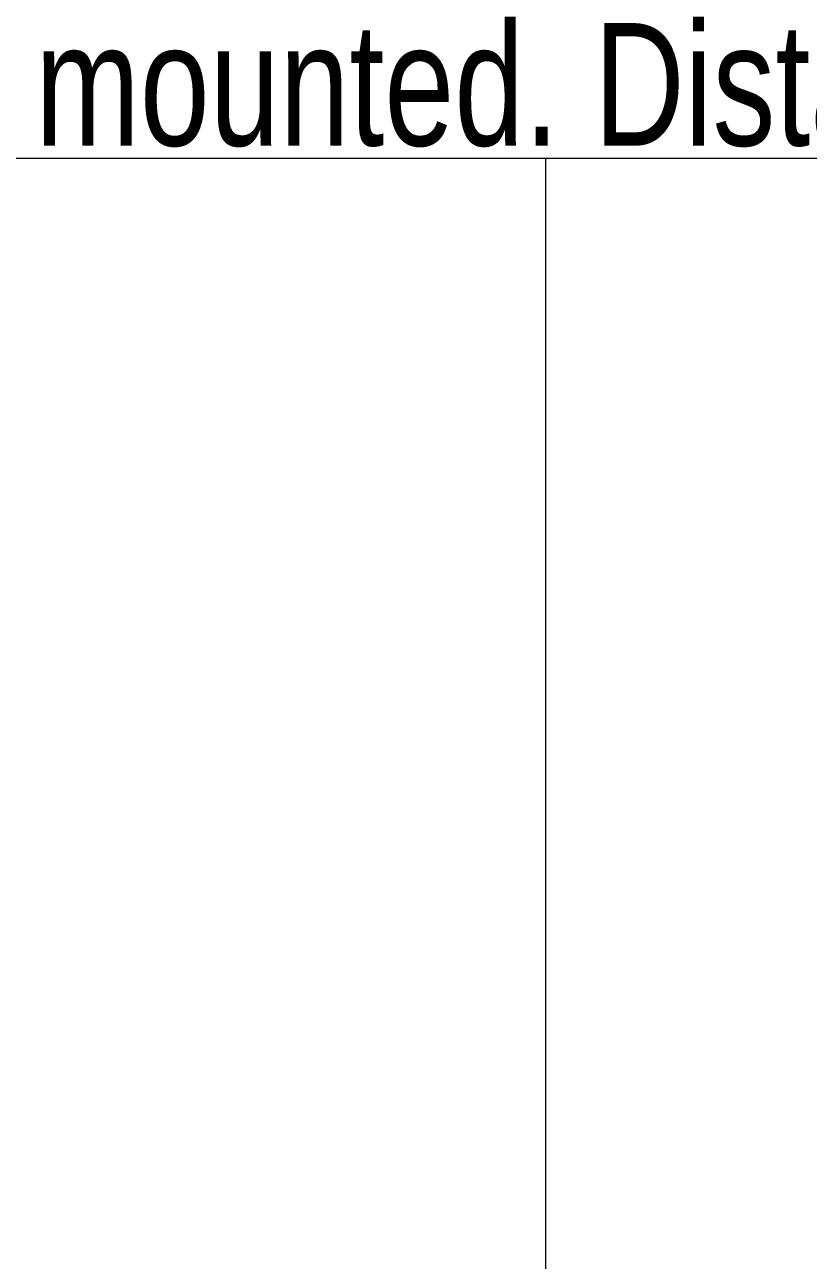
# Model space of a CAD drawing. Header units: metres. Extents: x 75097 to 220695, y -1557923 to -1361206.
# Drawn here: x 112779 to 113338, y -1445534 to -1444652 of the extents above; entities that cross this region are included whole.
import ezdxf

# ---------------------------------------------------------------- set-up
doc = ezdxf.new("R2010")
doc.units = ezdxf.units.M
doc.layers.get('0').update_dxf_attribs({"lineweight": 0})
for name, color, linetype, lineweight in [('A-100 - Copy$0$Medical Equipment and Furniture', 8, 'Continuous', 0), ('A-100 - Copy$0$NEW Wall', 8, 'Continuous', 5), ('A-100 - Copy$0$Walls', 8, 'Continuous', 0)]:
    doc.layers.add(name, color=color, linetype=linetype, lineweight=lineweight)
doc.styles.add('A-100 - Copy$0$X3G_ENTITY_257CFD', font='swisscl.ttf', dxfattribs={"height": 200})

# ---------------------------------------------------------------- blocks, each defined once
blk = doc.blocks.new('*X118')
for p, q in [((13, 1), (13, 1)), ((13, 1), (13, 1)), ((13, 1), (13, 1)), ((13, 1), (13, 1)), ((13, 1), (13, 1)), ((13, 1), (13, 1)), ((13, 1), (13, 1)), ((13, 1), (13, 1)), ((13, 1), (13, 1)), ((13, 1), (13, 1)), ((13, 1), (13, 1)), ((13, 1), (13, 1)), ((13, 1), (13, 1)), ((13, 1), (13, 1)), ((13, 1), (13, 1)), ((13, 1), (14, 1)), ((13, 1), (14, 1)), ((13, 1), (14, 1)), ((13, 1), (13, 1)), ((13, 1), (13, 1)), ((13, 1), (13, 1)), ((13, 1), (13, 1)), ((13, 1), (13, 1)), ((13, 1), (13, 1)), ((13, 1), (13, 1)), ((13, 1), (13, 1)), ((13, 1), (13, 1)), ((13, 1), (13, 1)), ((13, 1), (13, 1)), ((13, 1), (13, 1)), ((13, 1), (13, 1)), ((13, 1), (13, 1)), ((13, 1), (13, 1)), ((13, 1), (13, 1)), ((13, 1), (13, 1)), ((13, 1), (13, 1)), ((13, 1), (13, 1)), ((13, 1), (13, 1)), ((13, 1), (13, 1)), ((13, 1), (13, 1)), ((13, 1), (13, 1)), ((13, 1), (13, 1)), ((13, 1), (13, 1)), ((13, 1), (13, 1)), ((13, 1), (13, 1)), ((13, 1), (13, 1)), ((13, 1), (13, 1)), ((13, 1), (13, 1)), ((13, 1), (13, 1)), ((13, 1), (13, 1)), ((13, 1), (13, 1)), ((13, 1), (13, 1)), ((13, 1), (13, 1)), ((13, 1), (13, 1)), ((13, 1), (13, 1)), ((13, 1), (13, 1)), ((13, 1), (13, 1)), ((13, 1), (13, 1)), ((13, 1), (13, 1)), ((13, 1), (13, 1)), ((13, 1), (13, 1)), ((13, 1), (13, 1)), ((13, 1), (13, 1)), ((13, 1), (13, 1)), ((13, 1), (13, 1)), ((13, 1), (13, 1)), ((13, 1), (13, 1)), ((13, 1), (13, 1)), ((13, 1), (13, 1)), ((13, 1), (13, 1)), ((13, 1), (13, 1)), ((13, 1), (13, 1)), ((13, 1), (13, 1)), ((13, 1), (13, 1)), ((13, 1), (13, 1)), ((13, 1), (13, 1)), ((13, 1), (13, 1)), ((13, 1), (13, 1)), ((13, 1), (13, 1)), ((13, 1), (13, 1)), ((13, 1), (13, 1)), ((13, 1), (13, 1)), ((13, 1), (13, 1)), ((13, 1), (13, 1)), ((13, 1), (13, 1)), ((13, 1), (13, 1)), ((13, 1), (13, 1)), ((13, 1), (13, 1)), ((13, 1), (13, 1)), ((13, 1), (13, 1)), ((13, 1), (13, 1)), ((13, 1), (13, 1)), ((13, 1), (13, 1)), ((13, 1), (13, 1)), ((13, 1), (13, 1)), ((13, 1), (13, 1)), ((13, 1), (13, 1)), ((13, 1), (13, 1)), ((13, 1), (13, 1)), ((13, 1), (13, 1)), ((13, 1), (13, 1)), ((13, 1), (13, 1)), ((13, 1), (13, 1)), ((13, 1), (13, 1)), ((13, 1), (13, 1)), ((13, 1), (13, 1)), ((13, 1), (13, 1)), ((13, 1), (13, 1)), ((13, 1), (13, 1)), ((13, 1), (13, 1)), ((13, 1), (13, 1)), ((13, 1), (13, 1)), ((13, 1), (13, 1)), ((13, 1), (13, 1)), ((13, 1), (13, 1)), ((13, 1), (13, 1)), ((13, 1), (13, 1)), ((13, 1), (13, 1)), ((13, 1), (13, 1)), ((13, 1), (13, 1)), ((13, 1), (13, 1)), ((13, 1), (13, 1)), ((13, 1), (13, 1)), ((13, 1), (14, 1)), ((13, 0), (13, 0)), ((13, 0), (13, 0)), ((13, 0), (13, 0)), ((13, 0), (13, 0)), ((13, 0), (13, 0)), ((13, 0), (13, 0)), ((13, 0), (13, 0)), ((13, 0), (13, 0)), ((13, 0), (13, 0)), ((13, 0), (13, 0)), ((13, 0), (13, 0)), ((13, 0), (13, 0)), ((13, 0), (13, 0)), ((13, 0), (13, 0)), ((13, 0), (13, 0)), ((13, 0), (13, 0)), ((13, 0), (13, 0)), ((13, 0), (13, 0)), ((13, 0), (13, 0)), ((13, 0), (13, 0)), ((13, 0), (13, 0)), ((13, 0), (13, 0)), ((13, 0), (13, 0)), ((13, 0), (13, 0)), ((13, 0), (13, 0)), ((13, 0), (13, 0)), ((13, 0), (13, 0)), ((13, 0), (13, 0)), ((13, 0), (13, 0)), ((13, 0), (13, 0)), ((13, 0), (13, 0)), ((13, 0), (13, 0)), ((13, 0), (13, 0)), ((13, 0), (13, 0)), ((13, 0), (13, 0)), ((13, 0), (13, 0)), ((13, 0), (13, 0)), ((13, 0), (13, 0)), ((13, 0), (13, 0)), ((13, 0), (13, 0)), ((13, 0), (13, 0)), ((13, 0), (13, 0)), ((13, 0), (13, 0)), ((13, 0), (13, 0)), ((13, 0), (13, 0)), ((13, 0), (13, 0)), ((13, 0), (13, 0)), ((13, 0), (13, 0)), ((13, 0), (14, 0)), ((13, 0), (14, 0)), ((13, 0), (13, 0)), ((13, 0), (14, 0)), ((14, 1), (14, 1)), ((14, 1), (14, 1)), ((14, 1), (14, 1)), ((14, 1), (14, 1)), ((14, 1), (14, 1)), ((14, 1), (14, 1)), ((14, 1), (14, 1)), ((14, 1), (14, 1)), ((14, 1), (14, 1)), ((14, 1), (14, 1)), ((14, 1), (14, 1)), ((14, 1), (14, 1)), ((14, 1), (14, 1)), ((14, 1), (14, 1)), ((14, 1), (14, 1)), ((14, 1), (14, 1)), ((14, 1), (14, 1)), ((14, 1), (14, 1)), ((14, 1), (14, 1)), ((14, 1), (14, 1)), ((14, 1), (14, 1)), ((14, 1), (14, 1)), ((14, 1), (14, 1)), ((14, 1), (14, 1)), ((14, 1), (14, 1)), ((14, 1), (14, 1)), ((14, 1), (14, 1)), ((14, 1), (14, 1)), ((14, 1), (14, 1)), ((14, 1), (14, 1)), ((14, 1), (14, 1)), ((14, 1), (14, 1)), ((14, 1), (14, 1)), ((14, 1), (14, 1)), ((14, 1), (14, 1)), ((14, 1), (14, 1)), ((14, 1), (14, 1)), ((14, 1), (14, 1)), ((14, 1), (14, 1)), ((14, 1), (14, 1)), ((14, 1), (14, 1)), ((14, 1), (14, 1)), ((14, 1), (14, 1)), ((14, 1), (14, 1)), ((14, 1), (14, 1)), ((14, 1), (14, 1)), ((14, 1), (14, 1)), ((14, 1), (14, 1)), ((14, 1), (14, 1)), ((14, 1), (14, 1)), ((14, 1), (14, 1)), ((14, 1), (14, 1)), ((14, 1), (14, 1)), ((14, 1), (14, 1)), ((14, 1), (14, 1)), ((14, 1), (14, 1)), ((14, 1), (14, 1)), ((14, 1), (14, 1)), ((14, 1), (14, 1)), ((14, 1), (14, 1)), ((14, 1), (14, 1)), ((14, 1), (14, 1)), ((14, 1), (14, 1)), ((14, 1), (14, 1)), ((14, 1), (14, 1)), ((14, 1), (14, 1)), ((14, 1), (14, 1)), ((14, 1), (14, 1)), ((14, 1), (14, 1)), ((14, 1), (14, 1)), ((14, 1), (14, 1)), ((14, 1), (14, 1)), ((14, 1), (14, 1)), ((14, 1), (14, 1)), ((14, 1), (14, 1)), ((14, 1), (14, 1)), ((14, 1), (14, 1)), ((14, 1), (14, 1)), ((14, 1), (14, 1)), ((14, 1), (14, 1)), ((14, 1), (14, 1)), ((14, 1), (14, 1)), ((14, 1), (14, 1)), ((14, 1), (14, 1)), ((14, 1), (14, 1)), ((14, 1), (14, 1)), ((14, 1), (14, 1)), ((14, 1), (14, 1)), ((14, 1), (14, 1)), ((14, 1), (14, 1)), ((14, 1), (14, 1)), ((14, 1), (14, 1)), ((14, 1), (14, 1)), ((14, 1), (14, 1)), ((14, 0), (14, 0)), ((14, 0), (14, 0)), ((14, 0), (14, 0)), ((14, 0), (14, 0)), ((14, 0), (14, 0)), ((14, 0), (14, 0)), ((14, 0), (14, 0)), ((14, 0), (14, 0)), ((14, 0), (14, 0)), ((14, 0), (14, 0)), ((14, 0), (14, 0)), ((14, 0), (14, 0)), ((14, 0), (14, 0)), ((14, 0), (14, 0)), ((14, 0), (14, 0)), ((14, 0), (14, 0)), ((14, 0), (14, 0)), ((14, 0), (14, 0)), ((14, 0), (14, 0)), ((14, 0), (14, 0)), ((14, 0), (14, 0)), ((14, 0), (14, 0)), ((14, 0), (14, 0)), ((14, 0), (14, 0)), ((14, 0), (14, 0)), ((14, 0), (14, 0)), ((14, 0), (14, 0)), ((14, 0), (14, 0)), ((14, 0), (14, 0)), ((14, 0), (14, 0)), ((14, 0), (14, 0)), ((14, 0), (14, 0)), ((14, 0), (14, 0)), ((14, 0), (14, 0)), ((14, 0), (14, 0)), ((14, 0), (14, 0)), ((14, 0), (14, 0)), ((14, 0), (14, 0)), ((14, 0), (14, 0)), ((14, 0), (14, 0)), ((14, 0), (14, 0)), ((14, 0), (14, 0)), ((14, 0), (14, 0)), ((14, 0), (14, 0)), ((14, 0), (14, 0)), ((14, 0), (14, 0)), ((14, 0), (14, 0)), ((14, 0), (14, 0)), ((13, 0), (13, 0)), ((13, 0), (14, 0)), ((13, 0), (13, 0)), ((13, 0), (14, 0)), ((13, 0), (13, 0)), ((13, 0), (14, 0)), ((13, 0), (13, 0)), ((13, 0), (13, 0)), ((13, 0), (13, 0)), ((13, 0), (13, 0)), ((13, 0), (14, 0)), ((13, 0), (13, 0)), ((13, 0), (14, 0)), ((13, 0), (13, 0)), ((13, 0), (14, 0)), ((13, 0), (13, 0)), ((13, 0), (14, 0)), ((13, 0), (13, 0)), ((13, 0), (14, 0)), ((13, 0), (13, 0)), ((13, 0), (14, 0)), ((13, 0), (13, 0)), ((13, 0), (14, 0)), ((13, 0), (13, 0)), ((13, 0), (13, 0)), ((13, 0), (13, 0)), ((13, 0), (14, 0)), ((13, 0), (13, 0)), ((13, 0), (14, 0)), ((13, 0), (13, 0)), ((13, 0), (14, 0)), ((13, 0), (13, 0)), ((13, 0), (14, 0)), ((13, 0), (13, 0)), ((13, 0), (13, 0)), ((13, 0), (13, 0)), ((13, 0), (13, 0)), ((13, 0), (13, 0)), ((13, 0), (13, 0)), ((13, 0), (13, 0)), ((13, 0), (13, 0)), ((13, 0), (13, 0)), ((13, 0), (13, 0)), ((13, 0), (13, 0)), ((13, 0), (13, 0)), ((13, 0), (13, 0)), ((13, 0), (13, 0)), ((13, 0), (13, 0)), ((13, 0), (13, 0)), ((13, 0), (13, 0)), ((13, 0), (13, 0)), ((13, 0), (13, 0)), ((13, 0), (13, 0)), ((13, 0), (13, 0)), ((13, 0), (13, 0)), ((13, 0), (13, 0)), ((13, 0), (13, 0)), ((13, 0), (13, 0)), ((13, 0), (13, 0)), ((13, 0), (13, 0)), ((13, 0), (13, 0)), ((13, 0), (13, 0)), ((13, 0), (13, 0)), ((13, 0), (13, 0)), ((13, -1), (13, -1)), ((13, -1), (13, -1)), ((13, -1), (13, -1)), ((13, -1), (13, -1)), ((13, -1), (13, -1)), ((13, -1), (14, -1)), ((13, -1), (13, -1)), ((14, 0), (14, 0)), ((14, 0), (14, 0)), ((14, 0), (14, 0)), ((14, 0), (14, 0)), ((14, 0), (14, 0)), ((14, 0), (14, 0)), ((14, 0), (14, 0)), ((14, 0), (14, 0)), ((14, 0), (14, 0)), ((14, 0), (14, 0)), ((14, 0), (14, 0)), ((14, 0), (14, 0)), ((14, 0), (14, 0)), ((14, 0), (14, 0)), ((14, 0), (14, 0)), ((13, 0), (14, 0)), ((14, 0), (14, 0)), ((14, 0), (14, 0)), ((14, 0), (14, 0)), ((14, 0), (14, 0)), ((14, 0), (14, 0)), ((14, 0), (14, 0)), ((14, 0), (14, 0)), ((14, 0), (14, 0)), ((14, 0), (14, 0)), ((14, 0), (14, 0)), ((14, 0), (14, 0)), ((14, 0), (14, 0)), ((14, 0), (14, 0)), ((14, 0), (14, 0)), ((14, 0), (14, 0)), ((14, 0), (14, 0)), ((14, 0), (14, 0)), ((14, 0), (14, 0)), ((14, 0), (14, 0)), ((14, 0), (14, 0)), ((14, 0), (14, 0)), ((14, 0), (14, 0)), ((14, 0), (14, 0)), ((14, 0), (14, 0)), ((14, 0), (14, 0)), ((14, 0), (14, 0)), ((14, 0), (14, 0)), ((14, 0), (14, 0)), ((14, 0), (14, 0)), ((14, 0), (14, 0)), ((14, 0), (14, 0)), ((14, 0), (14, 0)), ((14, 0), (14, 0)), ((14, 0), (14, 0)), ((14, -1), (14, -1)), ((14, -1), (14, -1)), ((14, -1), (14, -1)), ((14, -1), (14, -1)), ((14, -1), (14, -1))]:
    blk.add_line(p, q)
blk = doc.blocks.new('*X117')
for p, q in [((5, 3), (5, 3)), ((5, 3), (5, 3)), ((5, 3), (5, 3)), ((5, 3), (5, 3)), ((5, 3), (5, 3)), ((5, 3), (5, 3)), ((5, 3), (5, 3)), ((5, 3), (5, 3)), ((5, 3), (5, 3)), ((5, 3), (5, 3)), ((5, 3), (5, 3)), ((5, 3), (5, 3)), ((5, 3), (5, 3)), ((5, 3), (5, 3)), ((5, 3), (5, 3)), ((5, 3), (5, 3)), ((5, 3), (5, 3)), ((5, 3), (5, 3)), ((5, 3), (5, 3)), ((5, 3), (5, 3)), ((5, 3), (5, 3)), ((5, 3), (5, 3)), ((5, 3), (5, 3)), ((5, 3), (5, 3)), ((5, 3), (5, 3)), ((5, 3), (5, 3)), ((5, 3), (5, 3)), ((5, 3), (5, 3)), ((5, 3), (5, 3)), ((5, 3), (5, 3)), ((5, 3), (5, 3)), ((5, 3), (5, 3)), ((5, 3), (5, 3)), ((5, 3), (5, 3)), ((5, 3), (5, 3)), ((5, 3), (5, 3)), ((5, 3), (5, 3)), ((5, 3), (5, 3)), ((5, 3), (5, 3)), ((5, 3), (5, 3)), ((5, 3), (5, 3)), ((5, 3), (5, 3)), ((5, 3), (5, 3)), ((5, 3), (5, 3)), ((5, 3), (5, 3)), ((5, 3), (5, 3)), ((5, 3), (5, 3)), ((5, 3), (5, 3)), ((5, 3), (5, 3)), ((5, 3), (5, 3)), ((5, 3), (5, 3)), ((5, 3), (5, 3)), ((5, 3), (5, 3)), ((5, 3), (5, 3)), ((5, 3), (5, 3)), ((5, 3), (5, 3)), ((5, 3), (5, 3)), ((5, 3), (5, 3)), ((5, 3), (5, 3)), ((5, 3), (5, 3)), ((5, 3), (5, 3)), ((5, 3), (5, 3)), ((5, 3), (5, 3)), ((5, 3), (5, 3)), ((5, 3), (5, 3)), ((5, 3), (5, 3)), ((6, 3), (5, 3)), ((5, 3), (5, 3)), ((6, 3), (5, 3)), ((5, 3), (5, 3)), ((6, 3), (5, 3)), ((5, 3), (5, 3)), ((6, 3), (5, 3)), ((5, 3), (5, 3)), ((5, 3), (5, 3)), ((5, 3), (5, 3)), ((5, 3), (5, 3)), ((5, 3), (5, 3)), ((5, 3), (5, 3)), ((5, 3), (5, 3)), ((5, 3), (5, 3)), ((5, 3), (5, 3)), ((5, 3), (5, 3)), ((5, 3), (5, 3)), ((5, 3), (5, 3)), ((5, 3), (5, 3)), ((5, 3), (5, 3)), ((5, 3), (5, 3)), ((5, 3), (5, 3)), ((5, 3), (5, 3)), ((5, 3), (5, 3)), ((5, 3), (5, 3)), ((5, 3), (5, 3)), ((5, 3), (5, 3)), ((5, 3), (5, 3)), ((5, 3), (5, 3)), ((6, 3), (6, 3)), ((6, 3), (6, 3)), ((6, 3), (6, 3)), ((6, 3), (6, 3)), ((6, 3), (6, 3)), ((6, 3), (6, 3)), ((6, 3), (6, 3)), ((6, 3), (6, 3)), ((6, 3), (6, 3)), ((6, 3), (6, 3)), ((6, 3), (6, 3)), ((6, 3), (6, 3)), ((6, 3), (6, 3)), ((6, 3), (6, 3)), ((6, 3), (6, 3)), ((6, 3), (6, 3)), ((6, 3), (6, 3)), ((6, 3), (6, 3)), ((6, 3), (6, 3)), ((6, 3), (6, 3)), ((6, 3), (6, 3)), ((6, 3), (6, 3)), ((6, 3), (6, 3)), ((6, 3), (6, 3)), ((6, 3), (6, 3)), ((6, 3), (6, 3)), ((6, 3), (6, 3)), ((6, 3), (6, 3)), ((6, 3), (6, 3)), ((6, 3), (6, 3)), ((6, 3), (6, 3)), ((6, 3), (6, 3)), ((6, 3), (6, 3)), ((6, 3), (6, 3)), ((6, 3), (6, 3)), ((6, 3), (6, 3)), ((6, 3), (6, 3)), ((6, 3), (6, 3)), ((6, 3), (6, 3)), ((6, 3), (6, 3)), ((6, 3), (6, 3)), ((6, 3), (6, 3)), ((6, 3), (6, 3)), ((6, 3), (6, 3)), ((6, 3), (6, 3)), ((6, 3), (6, 3)), ((6, 3), (6, 3)), ((6, 3), (6, 3)), ((6, 3), (6, 3)), ((6, 3), (6, 3)), ((6, 3), (6, 3)), ((6, 3), (6, 3)), ((6, 3), (6, 3)), ((6, 3), (6, 3)), ((6, 3), (6, 3)), ((6, 3), (6, 3)), ((6, 3), (6, 3)), ((6, 3), (6, 3)), ((6, 3), (6, 3)), ((6, 3), (6, 3)), ((6, 3), (6, 3)), ((6, 3), (6, 3)), ((6, 3), (6, 3)), ((6, 3), (6, 3)), ((6, 3), (6, 3)), ((6, 3), (6, 3)), ((6, 3), (6, 3)), ((6, 3), (6, 3)), ((6, 3), (6, 3)), ((6, 3), (6, 3)), ((6, 3), (6, 3)), ((6, 3), (6, 3)), ((6, 3), (6, 3)), ((6, 3), (6, 3)), ((6, 3), (6, 3)), ((6, 3), (6, 3)), ((6, 3), (6, 3)), ((6, 3), (6, 3)), ((6, 3), (6, 3)), ((6, 3), (6, 3)), ((6, 3), (6, 3)), ((6, 3), (6, 3)), ((6, 3), (6, 3)), ((6, 3), (6, 3)), ((6, 3), (6, 3)), ((6, 3), (6, 3)), ((6, 3), (6, 3)), ((6, 3), (6, 3)), ((6, 3), (6, 3)), ((6, 3), (6, 3)), ((6, 3), (6, 3)), ((6, 3), (6, 3)), ((6, 3), (6, 3)), ((6, 3), (6, 3)), ((6, 3), (6, 3)), ((6, 3), (6, 3)), ((6, 3), (6, 3)), ((6, 3), (6, 3)), ((6, 3), (6, 3)), ((6, 3), (6, 3)), ((6, 3), (6, 3)), ((6, 3), (6, 3)), ((6, 3), (6, 3)), ((6, 3), (6, 3)), ((6, 3), (6, 3)), ((6, 3), (6, 3)), ((6, 3), (6, 3)), ((6, 3), (6, 3)), ((6, 3), (6, 3)), ((6, 3), (6, 3)), ((6, 3), (6, 3)), ((6, 3), (6, 3)), ((6, 3), (6, 3)), ((6, 3), (6, 3)), ((6, 3), (6, 3)), ((6, 3), (6, 3)), ((6, 3), (6, 3)), ((6, 3), (6, 3)), ((6, 3), (6, 3)), ((6, 3), (6, 3)), ((6, 3), (6, 3)), ((6, 3), (6, 3)), ((6, 3), (6, 3)), ((6, 3), (6, 3)), ((6, 3), (6, 3)), ((6, 3), (6, 3)), ((6, 3), (6, 3)), ((6, 3), (6, 3)), ((6, 3), (6, 3)), ((6, 3), (6, 3)), ((6, 3), (6, 3)), ((6, 3), (6, 3)), ((6, 3), (6, 3)), ((6, 3), (6, 3)), ((6, 3), (6, 3)), ((6, 3), (6, 3)), ((6, 3), (6, 3)), ((6, 3), (6, 3)), ((6, 3), (6, 3)), ((6, 3), (6, 3)), ((6, 3), (6, 3)), ((6, 3), (6, 3)), ((6, 3), (6, 3)), ((6, 3), (6, 3)), ((6, 3), (6, 3)), ((6, 3), (6, 3)), ((6, 3), (6, 3)), ((6, 3), (6, 3)), ((6, 3), (6, 3)), ((6, 3), (6, 3)), ((6, 3), (6, 3)), ((6, 3), (6, 3)), ((6, 3), (6, 3)), ((6, 3), (6, 3)), ((6, 3), (6, 3)), ((6, 3), (6, 3)), ((6, 3), (6, 3)), ((6, 3), (6, 3)), ((6, 3), (6, 3)), ((6, 3), (6, 3)), ((6, 3), (6, 3)), ((6, 3), (6, 3)), ((6, 3), (6, 3)), ((6, 3), (6, 3)), ((6, 3), (6, 3)), ((6, 3), (6, 3)), ((6, 3), (6, 3)), ((6, 3), (6, 3)), ((6, 3), (6, 3)), ((6, 3), (6, 3)), ((6, 3), (6, 3)), ((6, 3), (6, 3)), ((6, 3), (6, 3)), ((6, 3), (6, 3)), ((6, 3), (6, 3)), ((6, 3), (6, 3)), ((6, 3), (6, 3)), ((6, 3), (6, 3)), ((6, 3), (6, 3)), ((6, 3), (6, 3)), ((6, 3), (6, 3)), ((6, 3), (6, 3)), ((6, 3), (6, 3)), ((6, 3), (6, 3)), ((6, 3), (6, 3)), ((6, 3), (6, 3)), ((6, 3), (6, 3)), ((6, 3), (6, 3)), ((6, 3), (6, 3)), ((6, 3), (6, 3)), ((6, 3), (6, 3)), ((6, 3), (6, 3)), ((6, 3), (6, 3)), ((6, 3), (6, 3)), ((6, 3), (6, 3)), ((6, 3), (6, 3)), ((6, 3), (6, 3)), ((6, 3), (6, 3)), ((6, 3), (6, 3)), ((6, 3), (6, 3)), ((6, 3), (6, 3)), ((6, 3), (6, 3)), ((6, 3), (6, 3)), ((6, 3), (6, 3)), ((6, 3), (5, 3)), ((6, 3), (5, 3)), ((6, 3), (5, 3)), ((6, 3), (5, 3)), ((6, 3), (5, 3)), ((6, 3), (6, 3)), ((6, 3), (6, 3)), ((6, 3), (6, 3)), ((6, 3), (6, 3)), ((6, 3), (6, 3)), ((6, 3), (6, 3)), ((6, 3), (6, 3)), ((6, 3), (6, 3)), ((6, 3), (6, 3)), ((6, 3), (6, 3)), ((6, 3), (6, 3)), ((6, 3), (6, 3)), ((6, 3), (6, 3)), ((6, 3), (6, 3)), ((6, 3), (6, 3)), ((6, 3), (6, 3)), ((6, 3), (6, 3)), ((6, 3), (6, 3)), ((6, 3), (6, 3)), ((6, 3), (6, 3)), ((6, 3), (6, 3)), ((6, 3), (6, 3)), ((6, 3), (6, 3)), ((6, 3), (6, 3)), ((6, 3), (6, 3)), ((6, 3), (6, 3)), ((6, 3), (6, 3)), ((6, 3), (6, 3)), ((6, 3), (6, 3)), ((6, 3), (6, 3)), ((6, 3), (6, 3)), ((6, 3), (6, 3)), ((6, 3), (6, 3)), ((6, 3), (6, 3)), ((6, 3), (6, 3)), ((6, 3), (6, 3)), ((6, 3), (6, 3)), ((6, 3), (6, 3)), ((6, 3), (6, 3)), ((6, 3), (6, 3)), ((6, 3), (6, 3)), ((6, 3), (6, 3)), ((6, 3), (6, 3)), ((6, 3), (6, 3)), ((6, 3), (6, 3)), ((6, 3), (6, 3)), ((6, 3), (6, 3)), ((6, 3), (6, 3)), ((6, 3), (6, 3)), ((6, 3), (6, 3)), ((6, 3), (6, 3)), ((6, 3), (6, 3)), ((6, 3), (6, 3)), ((6, 3), (6, 3)), ((6, 3), (6, 3)), ((6, 3), (6, 3)), ((6, 3), (6, 3)), ((6, 3), (6, 3)), ((6, 3), (6, 3)), ((6, 3), (6, 3)), ((6, 3), (6, 3)), ((6, 3), (6, 3)), ((6, 3), (6, 3)), ((6, 3), (6, 3)), ((6, 3), (6, 3)), ((6, 3), (6, 3)), ((6, 3), (6, 3)), ((6, 3), (6, 3)), ((6, 3), (6, 3)), ((6, 3), (6, 3)), ((6, 3), (6, 3)), ((6, 3), (6, 3)), ((6, 3), (6, 3)), ((6, 3), (6, 3)), ((6, 3), (6, 3)), ((6, 3), (6, 3)), ((6, 3), (6, 3)), ((6, 3), (6, 3)), ((6, 3), (6, 3)), ((6, 3), (6, 3)), ((6, 3), (6, 3)), ((6, 3), (6, 3)), ((6, 3), (6, 3)), ((6, 3), (6, 3)), ((6, 3), (6, 3)), ((6, 3), (6, 3)), ((6, 3), (6, 3)), ((6, 3), (6, 3)), ((6, 3), (6, 3)), ((6, 3), (6, 3)), ((6, 3), (6, 3)), ((6, 3), (6, 3)), ((6, 3), (6, 3)), ((6, 3), (6, 3)), ((6, 3), (6, 3)), ((6, 3), (6, 3)), ((6, 3), (6, 3)), ((6, 3), (6, 3)), ((6, 3), (6, 3)), ((6, 3), (6, 3)), ((6, 3), (6, 3)), ((6, 3), (6, 3)), ((6, 3), (6, 3)), ((6, 3), (6, 3)), ((6, 3), (6, 3)), ((6, 3), (6, 3)), ((6, 3), (6, 3)), ((6, 3), (6, 3)), ((6, 3), (6, 3)), ((6, 3), (6, 3)), ((6, 3), (6, 3)), ((6, 3), (6, 3)), ((6, 3), (6, 3)), ((6, 3), (6, 3)), ((6, 3), (6, 3)), ((6, 3), (6, 3)), ((6, 3), (6, 3)), ((6, 3), (6, 3)), ((6, 3), (6, 3)), ((6, 3), (6, 3)), ((6, 3), (6, 3)), ((6, 3), (6, 3)), ((6, 3), (6, 3)), ((6, 3), (6, 3)), ((6, 3), (6, 3)), ((6, 3), (6, 3)), ((6, 3), (6, 3)), ((6, 3), (6, 3)), ((6, 3), (6, 3)), ((6, 3), (6, 3)), ((6, 3), (6, 3)), ((6, 3), (6, 3)), ((6, 3), (6, 3)), ((6, 3), (6, 3)), ((6, 3), (6, 3)), ((6, 3), (6, 3)), ((6, 3), (6, 3)), ((6, 3), (6, 3)), ((6, 3), (6, 3)), ((6, 3), (6, 3)), ((6, 3), (6, 3)), ((6, 3), (6, 3)), ((6, 3), (6, 3)), ((6, 3), (6, 3)), ((6, 3), (6, 3)), ((6, 3), (6, 3)), ((6, 3), (6, 3)), ((6, 3), (6, 3)), ((6, 3), (6, 3)), ((6, 3), (6, 3)), ((6, 3), (6, 3)), ((6, 3), (6, 3)), ((6, 3), (6, 3)), ((6, 3), (6, 3)), ((6, 3), (6, 3)), ((6, 3), (6, 3)), ((6, 3), (6, 3)), ((6, 3), (6, 3)), ((6, 3), (6, 3)), ((6, 3), (6, 3)), ((6, 3), (6, 3)), ((6, 3), (6, 3)), ((6, 3), (6, 3)), ((6, 3), (6, 3)), ((6, 3), (6, 3)), ((6, 3), (6, 3)), ((6, 3), (6, 3)), ((6, 3), (6, 3)), ((6, 3), (6, 3)), ((6, 3), (6, 3)), ((6, 3), (6, 3)), ((6, 3), (6, 3)), ((6, 3), (6, 3)), ((6, 3), (6, 3)), ((6, 3), (6, 3)), ((6, 3), (6, 3)), ((6, 3), (6, 3)), ((6, 3), (6, 3)), ((6, 3), (6, 3)), ((6, 3), (6, 3)), ((6, 3), (6, 3)), ((6, 3), (6, 3)), ((6, 3), (6, 3)), ((6, 3), (6, 3)), ((6, 3), (6, 3)), ((6, 3), (6, 3)), ((6, 3), (6, 3)), ((6, 3), (6, 3)), ((6, 3), (6, 3)), ((6, 3), (6, 3)), ((6, 3), (6, 3)), ((6, 3), (6, 3)), ((6, 3), (6, 3)), ((6, 3), (6, 3)), ((6, 3), (6, 3)), ((6, 3), (6, 3)), ((6, 3), (6, 3)), ((6, 3), (6, 3)), ((6, 3), (6, 3)), ((6, 3), (6, 3)), ((6, 3), (6, 3)), ((6, 3), (6, 3)), ((6, 3), (6, 3)), ((6, 3), (6, 3)), ((6, 3), (6, 3)), ((6, 3), (6, 3)), ((6, 3), (6, 3)), ((6, 3), (6, 3)), ((6, 3), (6, 3)), ((6, 3), (6, 3)), ((6, 3), (6, 3)), ((6, 3), (6, 3)), ((6, 3), (6, 3)), ((6, 3), (6, 3)), ((6, 3), (6, 3)), ((6, 3), (6, 3)), ((6, 3), (6, 3)), ((6, 3), (6, 3)), ((6, 3), (6, 3)), ((6, 3), (6, 3)), ((6, 3), (6, 3)), ((6, 3), (6, 3)), ((6, 3), (6, 3)), ((6, 3), (6, 3)), ((6, 3), (6, 3)), ((6, 3), (6, 3)), ((6, 3), (6, 3)), ((6, 3), (6, 3)), ((6, 3), (6, 3)), ((6, 3), (6, 3)), ((6, 3), (6, 3)), ((6, 3), (6, 3)), ((6, 3), (6, 3)), ((6, 3), (6, 3)), ((6, 3), (6, 3)), ((6, 3), (6, 3)), ((6, 3), (6, 3)), ((6, 3), (6, 3)), ((6, 3), (6, 3)), ((6, 3), (6, 3)), ((6, 3), (6, 3)), ((6, 3), (6, 3)), ((6, 3), (6, 3)), ((6, 3), (6, 3)), ((6, 3), (6, 3)), ((6, 3), (6, 3)), ((6, 3), (6, 3)), ((6, 3), (6, 3)), ((6, 3), (6, 3)), ((6, 3), (6, 3)), ((6, 3), (6, 3)), ((6, 3), (6, 3)), ((6, 3), (6, 3)), ((6, 3), (6, 3)), ((6, 3), (6, 3)), ((6, 3), (6, 3)), ((6, 3), (6, 3)), ((6, 3), (6, 3)), ((6, 3), (6, 3)), ((6, 3), (6, 3)), ((6, 3), (6, 3)), ((6, 3), (6, 3)), ((6, 3), (6, 3)), ((6, 3), (6, 3)), ((6, 3), (6, 3)), ((6, 3), (6, 3)), ((6, 3), (6, 3)), ((6, 3), (6, 3)), ((6, 3), (6, 3)), ((6, 3), (6, 3)), ((6, 3), (6, 3)), ((6, 3), (6, 3)), ((6, 3), (6, 3)), ((6, 3), (6, 3)), ((6, 3), (6, 3)), ((6, 3), (6, 3)), ((6, 3), (6, 3)), ((6, 3), (6, 3)), ((6, 3), (6, 3)), ((6, 3), (6, 3)), ((6, 3), (6, 3)), ((6, 3), (6, 3)), ((6, 3), (6, 3)), ((6, 3), (6, 3)), ((6, 3), (6, 3)), ((6, 3), (6, 3)), ((6, 3), (6, 3)), ((6, 3), (6, 3)), ((6, 3), (6, 3)), ((6, 3), (6, 3)), ((6, 3), (6, 3)), ((6, 3), (6, 3)), ((6, 3), (6, 3)), ((6, 3), (6, 3)), ((6, 3), (6, 3)), ((6, 3), (6, 3)), ((6, 3), (6, 3)), ((6, 3), (6, 3)), ((6, 3), (6, 3)), ((6, 3), (6, 3)), ((6, 3), (6, 3)), ((6, 3), (6, 3)), ((6, 3), (6, 3)), ((6, 3), (6, 3)), ((6, 3), (6, 3)), ((6, 3), (6, 3)), ((6, 3), (6, 3)), ((6, 3), (6, 3)), ((6, 3), (6, 3)), ((6, 3), (6, 3)), ((6, 3), (6, 3)), ((6, 3), (6, 3)), ((6, 3), (6, 3)), ((6, 3), (6, 3)), ((6, 3), (6, 3)), ((6, 3), (6, 3)), ((6, 3), (6, 3))]:
    blk.add_line(p, q)
blk = doc.blocks.new('A-100 - Copy$0$GF21043-P')
for p, q in [((0.8, 0.75), (-0.8, 0.75)), ((0.8, 0), (0.8, 0.75))]:
    blk.add_line(p, q)
for points in [[(0.8, 0.75), (0.8, 0.75), (0.8, 0.75), (0.8, 0.75), (0.8, 0.75), (0.8, 0.75), (0.8, 0.75), (0.8, 0.75), (0.8, 0.75), (0.8, 0.75), (0.8, 0.75), (0.8, 0.75), (0.8, 0.75), (0.8, 0.75), (0.8, 0.75), (0.8, 0.75), (0.8, 0.75), (0.8, 0.75), (0.8, 0.75), (0.8, 0.75), (0.8, 0.75), (0.8, 0.75), (0.8, 0.75), (0.8, 0.75), (0.8, 0.75), (0.8, 0.75), (0.8, 0.75), (0.8, 0.75), (0.8, 0.75), (0.8, 0.75), (0.8, 0.75), (0.8, 0.75), (0.8, 0.75), (0.8, 0.75), (0.8, 0.75), (0.8, 0.75), (0.8, 0.75), (0.8, 0.75), (0.8, 0.75), (0.8, 0.75), (0.8, 0.75), (0.8, 0.75), (0.8, 0.75), (0.8, 0.75), (0.8, 0.75), (0.8, 0.75), (0.8, 0.75), (0.8, 0.75), (0.8, 0.75), (0.8, 0.75), (0.8, 0.75), (0.8, 0.75), (0.8, 0.75), (0.8, 0.75), (0.8, 0.75), (0.8, 0.75), (0.8, 0.75), (0.8, 0.75), (0.8, 0.75), (0.8, 0.75), (0.8, 0.75), (0.8, 0.75), (0.8, 0.75), (0.8, 0.75), (0.8, 0.75), (0.8, 0.75), (0.8, 0.75), (0.8, 0.75), (0.8, 0.75), (0.8, 0.75), (0.8, 0.75), (0.8, 0.75), (0.8, 0.75), (0.8, 0.75), (0.8, 0.75), (0.8, 0.75), (0.8, 0.75), (0.8, 0.75), (0.8, 0.75), (0.8, 0.75), (0.8, 0.75), (0.8, 0.75), (0.8, 0.75), (0.8, 0.75), (0.8, 0.75), (0.8, 0.75), (0.8, 0.75), (0.8, 0.75), (0.8, 0.75), (0.8, 0.75), (0.8, 0.75), (0.8, 0.75), (0.8, 0.75), (0.8, 0.75), (0.8, 0.75), (0.8, 0.75), (0.8, 0.75), (0.8, 0.75), (0.8, 0.75), (0.8, 0.75), (0.8, 0.75), (0.8, 0.75), (0.8, 0.75), (0.8, 0.75), (0.8, 0.75), (0.8, 0.75), (0.8, 0.75), (0.8, 0.75), (0.8, 0.75), (0.8, 0.75), (0.8, 0.75), (0.8, 0.75), (0.8, 0.75), (0.8, 0.75), (0.8, 0.75), (0.8, 0.75), (0.8, 0.75), (0.8, 0.75), (0.8, 0.75), (0.8, 0.75), (0.8, 0.75), (0.8, 0.75), (0.8, 0.75), (0.8, 0.75), (0.8, 0.75), (0.8, 0.75), (0.8, 0.75), (0.8, 0.75), (0.8, 0.75), (0.8, 0.75), (0.8, 0.75), (0.8, 0.75), (0.8, 0.75), (0.8, 0.75), (0.8, 0.75), (0.8, 0.75), (0.8, 0.75), (0.8, 0.75), (0.8, 0.75), (0.8, 0.75), (0.8, 0.75), (0.8, 0.75), (0.8, 0.75), (0.8, 0.75), (0.8, 0.75), (0.8, 0.75), (0.8, 0.75), (0.8, 0.75), (0.8, 0.75), (0.8, 0.75), (0.8, 0.75), (0.8, 0.75), (0.8, 0.75), (0.8, 0.75), (0.8, 0.75), (0.8, 0.75), (0.8, 0.75), (0.8, 0.75), (0.8, 0.75), (0.8, 0.75), (0.8, 0.75), (0.8, 0.75), (0.8, 0.75), (0.8, 0.75), (0.8, 0.75), (0.8, 0.75), (0.8, 0.75), (0.8, 0.75), (0.8, 0.75), (0.8, 0.75), (0.8, 0.75), (0.8, 0.75), (0.8, 0.75), (0.8, 0.75), (0.8, 0.75), (0.8, 0.75), (0.8, 0.75), (0.8, 0.75), (0.8, 0.75), (0.8, 0.75), (0.8, 0.75), (0.8, 0.75), (0.8, 0.75), (0.8, 0.75), (0.8, 0.75), (0.8, 0.75), (0.8, 0.75), (0.8, 0.75), (0.8, 0.75), (0.8, 0.75), (0.8, 0.75), (0.8, 0.75), (0.8, 0.75), (0.8, 0.75), (0.8, 0.75), (0.8, 0.75), (0.8, 0.75), (0.8, 0.75), (0.8, 0.75), (0.8, 0.75), (0.8, 0.75), (0.8, 0.75), (0.8, 0.75), (0.8, 0.75), (0.8, 0.75), (0.8, 0.75), (0.8, 0.75), (0.8, 0.75), (0.8, 0.75), (0.8, 0.75), (0.8, 0.75), (0.8, 0.75), (0.8, 0.75), (0.8, 0.75), (0.8, 0.75), (0.8, 0.75), (0.8, 0.75), (0.8, 0.75), (0.8, 0.75), (0.8, 0.75), (0.8, 0.75), (0.8, 0.75), (0.8, 0.75), (0.8, 0.75), (0.8, 0.75), (0.8, 0.75), (0.8, 0.75), (0.8, 0.75), (0.8, 0.75), (0.8, 0.75), (0.8, 0.75), (0.8, 0.75), (0.8, 0.75), (0.8, 0.75), (0.8, 0.75), (0.8, 0.75), (0.8, 0.75), (0.8, 0.75), (0.8, 0.75), (0.8, 0.75), (0.8, 0.75), (0.8, 0.75), (0.8, 0.75), (0.8, 0.75), (0.8, 0.75), (0.8, 0.75), (0.8, 0.75), (0.8, 0.75), (0.8, 0.75), (0.8, 0.75), (0.8, 0.75), (0.8, 0.75), (0.8, 0.75), (0.8, 0.75), (0.8, 0.75), (0.8, 0.75), (0.8, 0.75), (0.8, 0.75), (0.8, 0.75), (0.8, 0.75), (0.8, 0.75), (0.8, 0.75), (0.8, 0.75), (0.8, 0.75), (0.8, 0.75), (0.8, 0.75), (0.8, 0.75), (0.8, 0.75), (0.8, 0.75), (0.8, 0.75), (0.8, 0.75), (0.8, 0.75), (0.8, 0.75), (0.8, 0.75), (0.8, 0.75), (0.8, 0.75), (0.8, 0.75)], [(0.8, 0.75), (0.8, 0.75), (0.8, 0.75), (0.8, 0.75), (0.8, 0.75), (0.8, 0.75), (0.8, 0.75), (0.8, 0.75), (0.8, 0.75), (0.8, 0.75), (0.8, 0.75), (0.8, 0.75), (0.8, 0.75), (0.8, 0.75), (0.8, 0.75), (0.8, 0.75), (0.8, 0.75), (0.8, 0.75), (0.8, 0.75), (0.8, 0.75), (0.8, 0.75), (0.8, 0.75), (0.8, 0.75), (0.8, 0.75), (0.8, 0.75), (0.8, 0.75), (0.8, 0.75), (0.8, 0.75), (0.8, 0.75), (0.8, 0.75), (0.8, 0.75), (0.8, 0.75), (0.8, 0.75), (0.8, 0.75), (0.8, 0.75), (0.8, 0.75), (0.8, 0.75), (0.8, 0.75), (0.8, 0.75), (0.8, 0.75), (0.8, 0.75), (0.8, 0.75), (0.8, 0.75), (0.8, 0.75), (0.8, 0.75), (0.8, 0.75), (0.8, 0.75), (0.8, 0.75), (0.8, 0.75), (0.8, 0.75), (0.8, 0.75), (0.8, 0.75), (0.8, 0.75), (0.8, 0.75), (0.8, 0.75), (0.8, 0.75), (0.8, 0.75), (0.8, 0.75), (0.8, 0.75), (0.8, 0.75), (0.8, 0.75), (0.8, 0.75), (0.8, 0.75), (0.8, 0.75), (0.8, 0.75), (0.8, 0.75), (0.8, 0.75), (0.8, 0.75), (0.8, 0.75), (0.8, 0.75), (0.8, 0.75), (0.8, 0.75), (0.8, 0.75), (0.8, 0.75), (0.8, 0.75), (0.8, 0.75), (0.8, 0.75), (0.8, 0.75), (0.8, 0.75), (0.8, 0.75), (0.8, 0.75), (0.8, 0.75), (0.8, 0.75), (0.8, 0.75), (0.8, 0.75), (0.8, 0.75), (0.8, 0.75), (0.8, 0.75), (0.8, 0.75), (0.8, 0.75), (0.8, 0.75), (0.8, 0.75), (0.8, 0.75), (0.8, 0.75), (0.8, 0.75), (0.8, 0.75), (0.8, 0.75), (0.8, 0.75), (0.8, 0.75), (0.8, 0.75), (0.8, 0.75), (0.8, 0.75), (0.8, 0.75), (0.8, 0.75), (0.8, 0.75), (0.8, 0.75), (0.8, 0.75), (0.8, 0.75), (0.8, 0.75), (0.8, 0.75), (0.8, 0.75), (0.8, 0.75), (0.8, 0.75), (0.8, 0.75), (0.8, 0.75), (0.8, 0.75), (0.8, 0.75), (0.8, 0.75), (0.8, 0.75), (0.8, 0.75), (0.8, 0.75), (0.8, 0.75), (0.8, 0.75), (0.8, 0.75), (0.8, 0.75), (0.8, 0.75), (0.8, 0.75), (0.8, 0.75), (0.8, 0.75), (0.8, 0.75), (0.8, 0.75), (0.8, 0.75), (0.8, 0.75), (0.8, 0.75), (0.8, 0.75), (0.8, 0.75), (0.8, 0.75), (0.8, 0.75), (0.8, 0.75), (0.8, 0.75), (0.8, 0.75), (0.8, 0.75), (0.8, 0.75), (0.8, 0.75), (0.8, 0.75), (0.8, 0.75), (0.8, 0.75), (0.8, 0.75), (0.8, 0.75), (0.8, 0.75), (0.8, 0.75), (0.8, 0.75), (0.8, 0.75), (0.8, 0.75), (0.8, 0.75), (0.8, 0.75), (0.8, 0.75), (0.8, 0.75), (0.8, 0.75), (0.8, 0.75), (0.8, 0.75), (0.8, 0.75), (0.8, 0.75), (0.8, 0.75), (0.8, 0.75), (0.8, 0.75), (0.8, 0.75), (0.8, 0.75), (0.8, 0.75), (0.8, 0.75), (0.8, 0.75), (0.8, 0.75), (0.8, 0.75), (0.8, 0.75), (0.8, 0.75), (0.8, 0.75), (0.8, 0.75), (0.8, 0.75), (0.8, 0.75), (0.8, 0.75), (0.8, 0.75), (0.8, 0.75), (0.8, 0.75), (0.8, 0.75), (0.8, 0.75), (0.8, 0.75), (0.8, 0.75), (0.8, 0.75), (0.8, 0.75), (0.8, 0.75), (0.8, 0.75), (0.8, 0.75), (0.8, 0.75), (0.8, 0.75), (0.8, 0.75), (0.8, 0.75), (0.8, 0.75), (0.8, 0.75), (0.8, 0.75), (0.8, 0.75), (0.8, 0.75), (0.8, 0.75), (0.8, 0.75), (0.8, 0.75), (0.8, 0.75), (0.8, 0.75), (0.8, 0.75), (0.8, 0.75), (0.8, 0.75), (0.8, 0.75), (0.8, 0.75), (0.8, 0.75), (0.8, 0.75), (0.8, 0.75), (0.8, 0.75), (0.8, 0.75), (0.8, 0.75), (0.8, 0.75), (0.8, 0.75)], [(0.8, 0.75), (0.8, 0.75), (0.8, 0.75), (0.8, 0.75), (0.8, 0.75), (0.8, 0.75), (0.8, 0.75), (0.8, 0.75), (0.8, 0.75), (0.8, 0.75), (0.8, 0.75), (0.8, 0.75), (0.8, 0.75), (0.8, 0.75), (0.8, 0.75), (0.8, 0.75), (0.8, 0.75), (0.8, 0.75), (0.8, 0.75), (0.8, 0.75), (0.8, 0.75), (0.8, 0.75), (0.8, 0.75), (0.8, 0.75), (0.8, 0.75), (0.8, 0.75), (0.8, 0.75), (0.8, 0.75), (0.8, 0.75), (0.8, 0.75), (0.8, 0.75), (0.8, 0.75), (0.8, 0.75), (0.8, 0.75), (0.8, 0.75), (0.8, 0.75), (0.8, 0.75), (0.8, 0.75), (0.8, 0.75), (0.8, 0.75), (0.8, 0.75), (0.8, 0.75), (0.8, 0.75), (0.8, 0.75), (0.8, 0.75), (0.8, 0.75), (0.8, 0.75), (0.8, 0.75), (0.8, 0.75), (0.8, 0.75), (0.8, 0.75), (0.8, 0.75), (0.8, 0.75), (0.8, 0.75), (0.8, 0.75), (0.8, 0.75), (0.8, 0.75), (0.8, 0.75), (0.8, 0.75), (0.8, 0.75), (0.8, 0.75), (0.8, 0.75), (0.8, 0.75), (0.8, 0.75), (0.8, 0.75), (0.8, 0.75), (0.8, 0.75), (0.8, 0.75), (0.8, 0.75), (0.8, 0.75), (0.8, 0.75), (0.8, 0.75), (0.8, 0.75), (0.8, 0.75), (0.8, 0.75), (0.8, 0.75), (0.8, 0.75), (0.8, 0.75), (0.8, 0.75), (0.8, 0.75), (0.8, 0.75), (0.8, 0.75), (0.8, 0.75), (0.8, 0.75), (0.8, 0.75), (0.8, 0.75), (0.8, 0.75), (0.8, 0.75), (0.8, 0.75), (0.8, 0.75), (0.8, 0.75), (0.8, 0.75), (0.8, 0.75), (0.8, 0.75), (0.8, 0.75), (0.8, 0.75), (0.8, 0.75), (0.8, 0.75), (0.8, 0.75), (0.8, 0.75), (0.8, 0.75), (0.8, 0.75), (0.8, 0.75), (0.8, 0.75), (0.8, 0.75), (0.8, 0.75), (0.8, 0.75), (0.8, 0.75), (0.8, 0.75), (0.8, 0.75), (0.8, 0.75), (0.8, 0.75), (0.8, 0.75), (0.8, 0.75), (0.8, 0.75), (0.8, 0.75), (0.8, 0.75), (0.8, 0.75), (0.8, 0.75), (0.8, 0.75), (0.8, 0.75), (0.8, 0.75), (0.8, 0.75), (0.8, 0.75), (0.8, 0.75), (0.8, 0.75), (0.8, 0.75), (0.8, 0.75), (0.8, 0.75), (0.8, 0.75), (0.8, 0.75), (0.8, 0.75), (0.8, 0.75), (0.8, 0.75), (0.8, 0.75), (0.8, 0.75), (0.8, 0.75), (0.8, 0.75), (0.8, 0.75), (0.8, 0.75), (0.8, 0.75), (0.8, 0.75), (0.8, 0.75), (0.8, 0.75), (0.8, 0.75), (0.8, 0.75), (0.8, 0.75), (0.8, 0.75), (0.8, 0.75), (0.8, 0.75), (0.8, 0.75), (0.8, 0.75), (0.8, 0.75), (0.8, 0.75), (0.8, 0.75), (0.8, 0.75), (0.8, 0.75), (0.8, 0.75), (0.8, 0.75), (0.8, 0.75), (0.8, 0.75), (0.8, 0.75), (0.8, 0.75), (0.8, 0.75), (0.8, 0.75), (0.8, 0.75), (0.8, 0.75), (0.8, 0.75), (0.8, 0.75), (0.8, 0.75), (0.8, 0.75), (0.8, 0.75), (0.8, 0.75), (0.8, 0.75), (0.8, 0.75), (0.8, 0.75), (0.8, 0.75), (0.8, 0.75), (0.8, 0.75), (0.8, 0.75), (0.8, 0.75), (0.8, 0.75), (0.8, 0.75), (0.8, 0.75), (0.8, 0.75), (0.8, 0.75), (0.8, 0.75), (0.8, 0.75), (0.8, 0.75), (0.8, 0.75), (0.8, 0.75), (0.8, 0.75), (0.8, 0.75), (0.8, 0.75), (0.8, 0.75), (0.8, 0.75), (0.8, 0.75), (0.8, 0.75), (0.8, 0.75), (0.8, 0.75), (0.8, 0.75), (0.8, 0.75), (0.8, 0.75), (0.8, 0.75), (0.8, 0.75), (0.8, 0.75), (0.8, 0.75), (0.8, 0.75), (0.8, 0.75), (0.8, 0.75), (0.8, 0.75), (0.8, 0.75), (0.8, 0.75), (0.8, 0.75)]]:
    blk.add_lwpolyline(points, close=True)
at = {"layer": 'A-100 - Copy$0$NEW Wall'}
for points in [[(0.8, 0.75), (0.8, 0.75), (0.8, 0.75), (0.8, 0.75), (0.8, 0.75), (0.8, 0.75), (0.8, 0.75), (0.8, 0.75), (0.8, 0.75), (0.8, 0.75)], [(0.8, 0.75), (0.8, 0.75), (0.8, 0.75), (0.8, 0.75), (0.8, 0.75), (0.8, 0.75), (0.8, 0.75), (0.8, 0.75), (0.8, 0.75)], [(0.8, 0.75), (0.8, 0.75), (0.8, 0.75), (0.8, 0.75), (0.8, 0.75), (0.8, 0.75), (0.8, 0.75), (0.8, 0.75), (0.8, 0.75), (0.8, 0.75), (0.8, 0.75), (0.8, 0.75), (0.8, 0.75), (0.8, 0.75), (0.8, 0.75), (0.8, 0.75), (0.8, 0.75), (0.8, 0.75)], [(0.8, 0.75), (0.8, 0.75), (0.8, 0.75), (0.8, 0.75), (0.8, 0.75), (0.8, 0.75), (0.8, 0.75)], [(0.8, 0.75), (0.8, 0.75), (0.8, 0.75), (0.8, 0.75), (0.8, 0.75), (0.8, 0.75), (0.8, 0.75), (0.8, 0.75), (0.8, 0.75), (0.8, 0.75), (0.8, 0.75), (0.8, 0.75), (0.8, 0.75), (0.8, 0.75), (0.8, 0.75)], [(0.8, 0.75), (0.8, 0.75), (0.8, 0.75), (0.8, 0.75), (0.8, 0.75), (0.8, 0.75), (0.8, 0.75), (0.8, 0.75), (0.8, 0.75), (0.8, 0.75)], [(0.8, 0.75), (0.8, 0.75), (0.8, 0.75), (0.8, 0.75), (0.8, 0.75), (0.8, 0.75), (0.8, 0.75), (0.8, 0.75), (0.8, 0.75), (0.8, 0.75), (0.8, 0.75), (0.8, 0.75)], [(0.8, 0.75), (0.8, 0.75), (0.8, 0.75), (0.8, 0.75), (0.8, 0.75), (0.8, 0.75), (0.8, 0.75), (0.8, 0.75), (0.8, 0.75), (0.8, 0.75)], [(0.8, 0.75), (0.8, 0.75), (0.8, 0.75), (0.8, 0.75), (0.8, 0.75), (0.8, 0.75), (0.8, 0.75), (0.8, 0.75), (0.8, 0.75), (0.8, 0.75)], [(0.8, 0.75), (0.8, 0.75), (0.8, 0.75), (0.8, 0.75), (0.8, 0.75), (0.8, 0.75), (0.8, 0.75), (0.8, 0.75)], [(0.8, 0.75), (0.8, 0.75), (0.8, 0.75), (0.8, 0.75), (0.8, 0.75), (0.8, 0.75), (0.8, 0.75), (0.8, 0.75), (0.8, 0.75), (0.8, 0.75), (0.8, 0.75), (0.8, 0.75), (0.8, 0.75), (0.8, 0.75), (0.8, 0.75), (0.8, 0.75), (0.8, 0.75), (0.8, 0.75), (0.8, 0.75), (0.8, 0.75), (0.8, 0.75), (0.8, 0.75), (0.8, 0.75), (0.8, 0.75), (0.8, 0.75), (0.8, 0.75), (0.8, 0.75), (0.8, 0.75), (0.8, 0.75), (0.8, 0.75), (0.8, 0.75), (0.8, 0.75), (0.8, 0.75), (0.8, 0.75), (0.8, 0.75), (0.8, 0.75), (0.8, 0.75), (0.8, 0.75), (0.8, 0.75), (0.8, 0.75), (0.8, 0.75), (0.8, 0.75), (0.8, 0.75), (0.8, 0.75), (0.8, 0.75), (0.8, 0.75), (0.8, 0.75), (0.8, 0.75), (0.8, 0.75), (0.8, 0.75), (0.8, 0.75), (0.8, 0.75), (0.8, 0.75), (0.8, 0.75), (0.8, 0.75), (0.8, 0.75), (0.8, 0.75), (0.8, 0.75), (0.8, 0.75), (0.8, 0.75), (0.8, 0.75), (0.8, 0.75), (0.8, 0.75), (0.8, 0.75), (0.8, 0.75), (0.8, 0.75), (0.8, 0.75), (0.8, 0.75), (0.8, 0.75), (0.8, 0.75), (0.8, 0.75), (0.8, 0.75), (0.8, 0.75), (0.8, 0.75), (0.8, 0.75), (0.8, 0.75), (0.8, 0.75), (0.8, 0.75), (0.8, 0.75), (0.8, 0.75), (0.8, 0.75), (0.8, 0.75), (0.8, 0.75), (0.8, 0.75), (0.8, 0.75), (0.8, 0.75), (0.8, 0.75), (0.8, 0.75), (0.8, 0.75), (0.8, 0.75), (0.8, 0.75), (0.8, 0.75), (0.8, 0.75), (0.8, 0.75), (0.8, 0.75), (0.8, 0.75), (0.8, 0.75), (0.8, 0.75), (0.8, 0.75), (0.8, 0.75), (0.8, 0.75), (0.8, 0.75), (0.8, 0.75), (0.8, 0.75), (0.8, 0.75), (0.8, 0.75), (0.8, 0.75), (0.8, 0.75), (0.8, 0.75), (0.8, 0.75), (0.8, 0.75)], [(0.8, 0.75), (0.8, 0.75), (0.8, 0.75), (0.8, 0.75), (0.8, 0.75), (0.8, 0.75), (0.8, 0.75), (0.8, 0.75), (0.8, 0.75), (0.8, 0.75), (0.8, 0.75), (0.8, 0.75), (0.8, 0.75), (0.8, 0.75), (0.8, 0.75), (0.8, 0.75), (0.8, 0.75)], [(0.8, 0.75), (0.8, 0.75), (0.8, 0.75), (0.8, 0.75), (0.8, 0.75), (0.8, 0.75), (0.8, 0.75)], [(0.8, 0.75), (0.8, 0.75), (0.8, 0.75), (0.8, 0.75), (0.8, 0.75), (0.8, 0.75), (0.8, 0.75), (0.8, 0.75), (0.8, 0.75), (0.8, 0.75), (0.8, 0.75), (0.8, 0.75), (0.8, 0.75), (0.8, 0.75), (0.8, 0.75), (0.8, 0.75), (0.8, 0.75), (0.8, 0.75), (0.8, 0.75), (0.8, 0.75), (0.8, 0.75), (0.8, 0.75), (0.8, 0.75), (0.8, 0.75), (0.8, 0.75), (0.8, 0.75), (0.8, 0.75), (0.8, 0.75), (0.8, 0.75), (0.8, 0.75), (0.8, 0.75), (0.8, 0.75), (0.8, 0.75), (0.8, 0.75), (0.8, 0.75), (0.8, 0.75), (0.8, 0.75), (0.8, 0.75), (0.8, 0.75), (0.8, 0.75), (0.8, 0.75), (0.8, 0.75), (0.8, 0.75), (0.8, 0.75), (0.8, 0.75), (0.8, 0.75), (0.8, 0.75), (0.8, 0.75), (0.8, 0.75), (0.8, 0.75), (0.8, 0.75), (0.8, 0.75), (0.8, 0.75), (0.8, 0.75), (0.8, 0.75), (0.8, 0.75), (0.8, 0.75), (0.8, 0.75), (0.8, 0.75), (0.8, 0.75), (0.8, 0.75), (0.8, 0.75), (0.8, 0.75), (0.8, 0.75), (0.8, 0.75), (0.8, 0.75), (0.8, 0.75), (0.8, 0.75), (0.8, 0.75), (0.8, 0.75), (0.8, 0.75), (0.8, 0.75), (0.8, 0.75), (0.8, 0.75), (0.8, 0.75), (0.8, 0.75), (0.8, 0.75), (0.8, 0.75), (0.8, 0.75), (0.8, 0.75), (0.8, 0.75), (0.8, 0.75), (0.8, 0.75), (0.8, 0.75), (0.8, 0.75), (0.8, 0.75), (0.8, 0.75), (0.8, 0.75), (0.8, 0.75)], [(0.8, 0.75), (0.8, 0.75), (0.8, 0.75), (0.8, 0.75), (0.8, 0.75), (0.8, 0.75), (0.8, 0.75), (0.8, 0.75), (0.8, 0.75), (0.8, 0.75), (0.8, 0.75), (0.8, 0.75), (0.8, 0.75), (0.8, 0.75), (0.8, 0.75), (0.8, 0.75), (0.8, 0.75), (0.8, 0.75), (0.8, 0.75), (0.8, 0.75), (0.8, 0.75), (0.8, 0.75), (0.8, 0.75), (0.8, 0.75), (0.8, 0.75), (0.8, 0.75), (0.8, 0.75), (0.8, 0.75), (0.8, 0.75), (0.8, 0.75), (0.8, 0.75), (0.8, 0.75), (0.8, 0.75), (0.8, 0.75), (0.8, 0.75), (0.8, 0.75), (0.8, 0.75), (0.8, 0.75), (0.8, 0.75), (0.8, 0.75), (0.8, 0.75), (0.8, 0.75), (0.8, 0.75), (0.8, 0.75), (0.8, 0.75), (0.8, 0.75), (0.8, 0.75), (0.8, 0.75), (0.8, 0.75), (0.8, 0.75), (0.8, 0.75), (0.8, 0.75), (0.8, 0.75), (0.8, 0.75)]]:
    blk.add_lwpolyline(points, dxfattribs=at)
for name, xscale, yscale, zscale in [('*X118', 5.5e-11, 5.5e-11, 5.5e-11), ('*X117', 8.59375e-11, 8.59375e-11, 8.59375e-11)]:
    blk.add_blockref(name, (0.8, 0.75), dxfattribs=dict(xscale=xscale, yscale=yscale, zscale=zscale))
blk = doc.blocks.new('A-100 - Copy')
at = {"layer": 'A-100 - Copy$0$Walls'}
blk.add_line((114930.32, -1444747.69, 2.36), (109430.32, -1444747.69, 2.36), dxfattribs=at)
at = {"layer": 'A-100 - Copy$0$Medical Equipment and Furniture', "extrusion": (-1.19837e-18, 8.17187e-07, 1), "xscale": 1000.000000000005, "yscale": 1000.000000000005, "zscale": 1000.000000000005, "rotation": 90}
blk.add_blockref('A-100 - Copy$0$GF21043-P', (113900.31, -1445547.69, 1.18), dxfattribs=at)
at = {"layer": 'A-100 - Copy$0$Medical Equipment and Furniture', "insert": (113683.31, -1444651.09, 2.36), "char_height": 87.4731, "width": 3260.5371, "attachment_point": 2, "style": 'A-100 - Copy$0$X3G_ENTITY_257CFD'}
blk.add_mtext('06 is wall mounted. Distance from FFL to be provided by supplier', dxfattribs=at)

msp = doc.modelspace()

# ---------------------------------------------------------------- block references
msp.add_blockref('A-100 - Copy', (0, 0))

doc.saveas('drawing.dxf')
